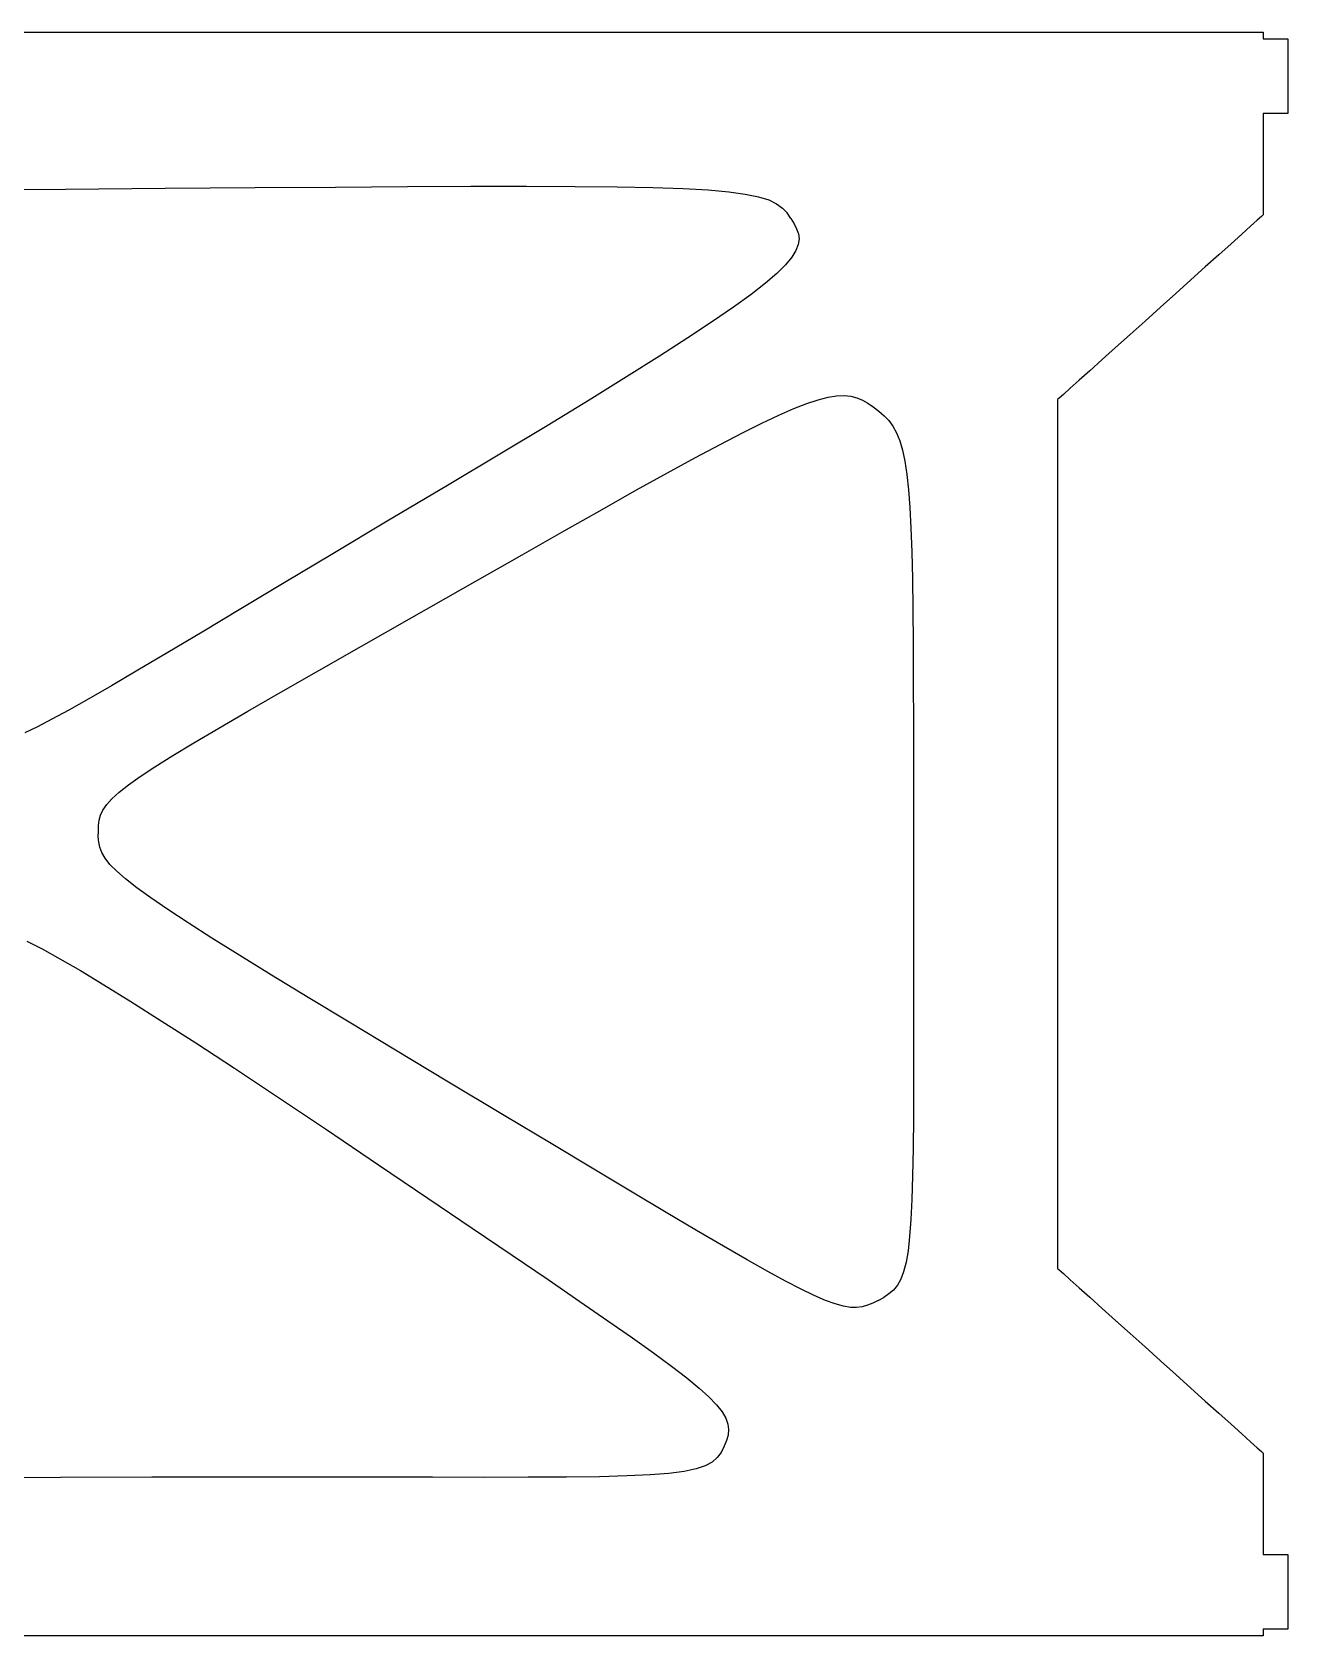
# Model space of a CAD drawing. Extents: x -403 to 96, y -97 to 697.
# Drawn here: x -251.9 to -100, y 103 to 297 of the extents above; entities that cross this region are included whole.
import ezdxf

# ---------------------------------------------------------------- set-up
doc = ezdxf.new("R2010")
doc.units = 0

msp = doc.modelspace()

# ---------------------------------------------------------------- linework, layer by layer
for p, q in [((-264.37, 297, 0), (-243.38, 297, 0)), ((-243.38, 297, 0), (-222.39, 297, 0)), ((-222.39, 297, 0), (-201.83, 297, 0)), ((-201.83, 297, 0), (-182.1, 297, 0)), ((-182.1, 297, 0), (-163.64, 297, 0)), ((-163.64, 297, 0), (-146.87, 297, 0)), ((-146.87, 297, 0), (-132.2, 297, 0)), ((-132.2, 297, 0), (-120.06, 297, 0)), ((-120.06, 297, 0), (-110.86, 297, 0)), ((-110.86, 297, 0), (-105.04, 297, 0)), ((-105.04, 297, 0), (-103, 297, 0)), ((-103, 297, 0), (-103, 296.99, 0)), ((-103, 296.99, 0), (-103, 296.98, 0)), ((-103, 296.98, 0), (-103, 296.95, 0)), ((-103, 296.95, 0), (-103, 296.91, 0)), ((-103, 296.91, 0), (-103, 296.87, 0)), ((-103, 296.87, 0), (-103, 296.82, 0)), ((-103, 296.82, 0), (-103, 296.77, 0)), ((-103, 296.77, 0), (-103, 296.71, 0)), ((-103, 296.71, 0), (-103, 296.65, 0)), ((-103, 296.65, 0), (-103, 296.59, 0)), ((-103, 296.59, 0), (-103, 296.53, 0)), ((-103, 296.53, 0), (-103, 296.47, 0)), ((-103, 296.47, 0), (-103, 296.41, 0)), ((-103, 296.41, 0), (-103, 296.35, 0)), ((-103, 296.35, 0), (-103, 296.3, 0)), ((-103, 296.3, 0), (-103, 296.26, 0)), ((-103, 296.26, 0), (-103, 296.22, 0)), ((-103, 296.22, 0), (-103, 296.2, 0)), ((-103, 296.2, 0), (-103, 296.18, 0)), ((-103, 296.18, 0), (-103, 296.17, 0)), ((-103, 296.17, 0), (-102.98, 296.17, 0)), ((-102.98, 296.17, 0), (-102.92, 296.17, 0)), ((-102.92, 296.17, 0), (-102.82, 296.17, 0)), ((-102.82, 296.17, 0), (-102.69, 296.17, 0)), ((-102.69, 296.17, 0), (-102.53, 296.17, 0)), ((-102.53, 296.17, 0), (-102.35, 296.17, 0)), ((-102.35, 296.17, 0), (-102.15, 296.17, 0)), ((-102.15, 296.17, 0), (-101.94, 296.17, 0)), ((-101.94, 296.17, 0), (-101.72, 296.17, 0)), ((-101.72, 296.17, 0), (-101.5, 296.17, 0)), ((-101.5, 296.17, 0), (-101.28, 296.17, 0)), ((-101.28, 296.17, 0), (-101.06, 296.17, 0)), ((-101.06, 296.17, 0), (-100.85, 296.17, 0)), ((-100.85, 296.17, 0), (-100.65, 296.17, 0)), ((-100.65, 296.17, 0), (-100.47, 296.17, 0)), ((-100.47, 296.17, 0), (-100.31, 296.17, 0)), ((-100.31, 296.17, 0), (-100.18, 296.17, 0)), ((-100.18, 296.17, 0), (-100.08, 296.17, 0)), ((-100.08, 296.17, 0), (-100.02, 296.17, 0)), ((-100.02, 296.17, 0), (-100, 296.17, 0)), ((-100, 296.17, 0), (-100, 296.11, 0)), ((-100, 296.11, 0), (-100, 295.92, 0)), ((-100, 295.92, 0), (-100, 295.63, 0)), ((-100, 295.63, 0), (-100, 295.24, 0)), ((-100, 295.24, 0), (-100, 294.77, 0)), ((-100, 294.77, 0), (-100, 294.23, 0)), ((-100, 294.23, 0), (-100, 293.64, 0)), ((-100, 293.64, 0), (-100, 293.01, 0)), ((-100, 293.01, 0), (-100, 292.35, 0)), ((-100, 292.35, 0), (-100, 291.67, 0)), ((-100, 291.67, 0), (-100, 291, 0)), ((-100, 291, 0), (-100, 290.34, 0)), ((-100, 290.34, 0), (-100, 289.71, 0)), ((-100, 289.71, 0), (-100, 289.12, 0)), ((-100, 289.12, 0), (-100, 288.58, 0)), ((-102.98, 287.17, 0), (-103, 287.17, 0)), ((-103, 287.17, 0), (-103, 287.09, 0)), ((-102.92, 287.17, 0), (-102.98, 287.17, 0)), ((-102.82, 287.17, 0), (-102.92, 287.17, 0)), ((-102.69, 287.17, 0), (-102.82, 287.17, 0)), ((-102.53, 287.17, 0), (-102.69, 287.17, 0)), ((-102.35, 287.17, 0), (-102.53, 287.17, 0)), ((-102.15, 287.17, 0), (-102.35, 287.17, 0)), ((-101.94, 287.17, 0), (-102.15, 287.17, 0)), ((-101.72, 287.17, 0), (-101.94, 287.17, 0)), ((-101.5, 287.17, 0), (-101.72, 287.17, 0)), ((-101.28, 287.17, 0), (-101.5, 287.17, 0)), ((-101.06, 287.17, 0), (-101.28, 287.17, 0)), ((-100.85, 287.17, 0), (-101.06, 287.17, 0)), ((-100.65, 287.17, 0), (-100.85, 287.17, 0)), ((-100.47, 287.17, 0), (-100.65, 287.17, 0)), ((-100.31, 287.17, 0), (-100.47, 287.17, 0)), ((-100.18, 287.17, 0), (-100.31, 287.17, 0)), ((-100.08, 287.17, 0), (-100.18, 287.17, 0)), ((-100.02, 287.17, 0), (-100.08, 287.17, 0)), ((-100, 287.17, 0), (-100.02, 287.17, 0)), ((-100, 288.58, 0), (-100, 288.11, 0)), ((-100, 288.11, 0), (-100, 287.72, 0)), ((-100, 287.72, 0), (-100, 287.43, 0)), ((-100, 287.43, 0), (-100, 287.24, 0)), ((-100, 287.24, 0), (-100, 287.17, 0)), ((-103, 287.09, 0), (-103, 286.83, 0)), ((-103, 286.83, 0), (-103, 286.43, 0)), ((-103, 286.43, 0), (-103, 285.9, 0)), ((-103, 285.9, 0), (-103, 285.25, 0)), ((-103, 285.25, 0), (-103, 284.52, 0)), ((-103, 284.52, 0), (-103, 283.71, 0)), ((-103, 283.71, 0), (-103, 282.85, 0)), ((-103, 282.85, 0), (-103, 281.94, 0)), ((-103, 281.94, 0), (-103, 281.03, 0)), ((-103, 281.03, 0), (-103, 280.11, 0)), ((-103, 280.11, 0), (-103, 279.2, 0)), ((-261.17, 277.91, 0), (-247.85, 278.01, 0)), ((-247.85, 278.01, 0), (-235.79, 278.11, 0)), ((-235.79, 278.11, 0), (-224.92, 278.19, 0)), ((-224.92, 278.19, 0), (-215.18, 278.26, 0)), ((-215.18, 278.26, 0), (-206.5, 278.32, 0)), ((-206.5, 278.32, 0), (-198.82, 278.35, 0)), ((-198.82, 278.35, 0), (-192.08, 278.36, 0)), ((-192.08, 278.36, 0), (-186.21, 278.34, 0)), ((-186.21, 278.34, 0), (-181.14, 278.29, 0)), ((-181.14, 278.29, 0), (-176.81, 278.2, 0)), ((-176.81, 278.2, 0), (-173.16, 278.07, 0)), ((-173.16, 278.07, 0), (-170.12, 277.9, 0)), ((-170.12, 277.9, 0), (-167.63, 277.68, 0)), ((-167.63, 277.68, 0), (-165.63, 277.4, 0)), ((-103, 279.2, 0), (-103, 278.34, 0)), ((-103, 278.34, 0), (-103, 277.53, 0)), ((-103, 277.53, 0), (-103, 276.8, 0)), ((-165.63, 277.4, 0), (-164.04, 277.08, 0)), ((-164.04, 277.08, 0), (-162.8, 276.69, 0)), ((-162.8, 276.69, 0), (-161.85, 276.23, 0)), ((-161.85, 276.23, 0), (-161.13, 275.71, 0)), ((-161.13, 275.71, 0), (-160.57, 275.12, 0)), ((-103, 276.8, 0), (-103, 276.15, 0)), ((-103, 276.15, 0), (-103, 275.62, 0)), ((-103, 275.62, 0), (-103, 275.22, 0)), ((-160.11, 274.45, 0), (-160.57, 275.12, 0)), ((-160.11, 274.45, 0), (-159.73, 273.82, 0)), ((-159.73, 273.82, 0), (-159.42, 273.21, 0)), ((-103.7, 274.25, 0), (-104.51, 273.52, 0)), ((-103.18, 274.71, 0), (-103.7, 274.25, 0)), ((-103, 274.88, 0), (-103.18, 274.71, 0)), ((-103, 275.22, 0), (-103, 274.96, 0)), ((-103, 274.96, 0), (-103, 274.88, 0)), ((-159.42, 273.21, 0), (-159.21, 272.6, 0)), ((-159.13, 271.98, 0), (-159.22, 271.31, 0)), ((-159.21, 272.6, 0), (-159.13, 271.98, 0)), ((-105.58, 272.55, 0), (-106.88, 271.39, 0)), ((-104.51, 273.52, 0), (-105.58, 272.55, 0)), ((-160, 269.77, 0), (-160.77, 268.85, 0)), ((-159.5, 270.58, 0), (-160, 269.77, 0)), ((-159.22, 271.31, 0), (-159.5, 270.58, 0)), ((-108.37, 270.05, 0), (-110, 268.59, 0)), ((-106.88, 271.39, 0), (-108.37, 270.05, 0)), ((-161.82, 267.81, 0), (-163.2, 266.63, 0)), ((-160.77, 268.85, 0), (-161.82, 267.81, 0)), ((-110, 268.59, 0), (-111.75, 267.02, 0)), ((-163.2, 266.63, 0), (-164.93, 265.27, 0)), ((-111.75, 267.02, 0), (-113.57, 265.38, 0)), ((-164.93, 265.27, 0), (-167.04, 263.73, 0)), ((-113.57, 265.38, 0), (-115.42, 263.71, 0)), ((-169.58, 261.99, 0), (-172.56, 260.01, 0)), ((-167.04, 263.73, 0), (-169.58, 261.99, 0)), ((-117.28, 262.05, 0), (-119.1, 260.41, 0)), ((-115.42, 263.71, 0), (-117.28, 262.05, 0)), ((-172.56, 260.01, 0), (-176.02, 257.78, 0)), ((-119.1, 260.41, 0), (-120.85, 258.84, 0)), ((-120.85, 258.84, 0), (-122.48, 257.38, 0)), ((-176.02, 257.78, 0), (-180, 255.28, 0)), ((-122.48, 257.38, 0), (-123.97, 256.04, 0)), ((-180, 255.28, 0), (-184.52, 252.49, 0)), ((-125.26, 254.88, 0), (-126.34, 253.91, 0)), ((-123.97, 256.04, 0), (-125.26, 254.88, 0)), ((-184.52, 252.49, 0), (-189.61, 249.39, 0)), ((-158.17, 252.08, 0), (-156.8, 252.53, 0)), ((-156.8, 252.53, 0), (-155.61, 252.83, 0)), ((-155.61, 252.83, 0), (-154.58, 253, 0)), ((-154.58, 253, 0), (-153.67, 253.03, 0)), ((-153.67, 253.03, 0), (-152.86, 252.94, 0)), ((-152.86, 252.94, 0), (-152.14, 252.75, 0)), ((-152.14, 252.75, 0), (-151.46, 252.47, 0)), ((-151.46, 252.47, 0), (-150.8, 252.1, 0)), ((-127.67, 252.72, 0), (-127.85, 252.55, 0)), ((-127.85, 252.55, 0), (-127.85, 251.79, 0)), ((-127.15, 253.18, 0), (-127.67, 252.72, 0)), ((-126.34, 253.91, 0), (-127.15, 253.18, 0)), ((-163.63, 249.69, 0), (-161.56, 250.67, 0)), ((-161.56, 250.67, 0), (-159.75, 251.46, 0)), ((-159.75, 251.46, 0), (-158.17, 252.08, 0)), ((-150.8, 252.1, 0), (-150.15, 251.66, 0)), ((-150.15, 251.66, 0), (-149.46, 251.15, 0)), ((-149.46, 251.15, 0), (-148.83, 250.6, 0)), ((-148.83, 250.6, 0), (-148.27, 250, 0)), ((-127.85, 251.79, 0), (-127.85, 249.61, 0)), ((-189.61, 249.39, 0), (-195.32, 245.95, 0)), ((-168.65, 247.13, 0), (-165.98, 248.52, 0)), ((-165.98, 248.52, 0), (-163.63, 249.69, 0)), ((-148.27, 250, 0), (-147.77, 249.32, 0)), ((-147.77, 249.32, 0), (-147.34, 248.51, 0)), ((-147.34, 248.51, 0), (-146.95, 247.56, 0)), ((-127.85, 249.61, 0), (-127.85, 246.17, 0)), ((-171.65, 245.53, 0), (-168.65, 247.13, 0)), ((-146.95, 247.56, 0), (-146.62, 246.42, 0)), ((-146.62, 246.42, 0), (-146.33, 245.08, 0)), ((-195.32, 245.95, 0), (-201.66, 242.16, 0)), ((-175.02, 243.69, 0), (-171.65, 245.53, 0)), ((-146.33, 245.08, 0), (-146.09, 243.49, 0)), ((-127.85, 246.17, 0), (-127.85, 241.62, 0)), ((-178.77, 241.61, 0), (-175.02, 243.69, 0)), ((-146.09, 243.49, 0), (-145.89, 241.64, 0)), ((-201.66, 242.16, 0), (-208.94, 237.83, 0)), ((-182.94, 239.27, 0), (-178.77, 241.61, 0)), ((-145.89, 241.64, 0), (-145.73, 239.48, 0)), ((-127.85, 241.62, 0), (-127.85, 236.13, 0)), ((-187.55, 236.66, 0), (-182.94, 239.27, 0)), ((-145.73, 239.48, 0), (-145.6, 236.98, 0)), ((-208.94, 237.83, 0), (-215.5, 233.9, 0)), ((-145.6, 236.98, 0), (-145.49, 234.13, 0)), ((-192.63, 233.78, 0), (-187.55, 236.66, 0)), ((-127.85, 236.13, 0), (-127.85, 229.85, 0)), ((-215.5, 233.9, 0), (-221.39, 230.38, 0)), ((-199.79, 229.7, 0), (-192.63, 233.78, 0)), ((-145.49, 234.13, 0), (-145.42, 230.87, 0)), ((-145.42, 230.87, 0), (-145.36, 227.19, 0)), ((-221.39, 230.38, 0), (-226.65, 227.22, 0)), ((-206.26, 226.03, 0), (-199.79, 229.7, 0)), ((-127.85, 229.85, 0), (-127.85, 222.94, 0)), ((-226.65, 227.22, 0), (-231.33, 224.42, 0)), ((-145.36, 227.19, 0), (-145.33, 223.06, 0)), ((-212.05, 222.74, 0), (-206.26, 226.03, 0)), ((-231.33, 224.42, 0), (-235.47, 221.96, 0)), ((-235.47, 221.96, 0), (-239.1, 219.8, 0)), ((-217.22, 219.79, 0), (-212.05, 222.74, 0)), ((-145.33, 223.06, 0), (-145.31, 218.43, 0)), ((-127.85, 222.94, 0), (-127.85, 215.56, 0)), ((-239.1, 219.8, 0), (-242.28, 217.94, 0)), ((-221.79, 217.17, 0), (-217.22, 219.79, 0)), ((-242.28, 217.94, 0), (-245.04, 216.34, 0)), ((-145.31, 218.43, 0), (-145.3, 213.29, 0)), ((-245.04, 216.34, 0), (-247.43, 214.99, 0)), ((-225.81, 214.86, 0), (-221.79, 217.17, 0)), ((-127.85, 215.56, 0), (-127.85, 207.86, 0)), ((-249.49, 213.87, 0), (-251.25, 212.96, 0)), ((-247.43, 214.99, 0), (-249.49, 213.87, 0)), ((-229.3, 212.82, 0), (-225.81, 214.86, 0)), ((-251.25, 212.96, 0), (-252.78, 212.24, 0)), ((-232.31, 211.04, 0), (-229.3, 212.82, 0)), ((-145.3, 213.29, 0), (-145.3, 207.6, 0)), ((-234.87, 209.48, 0), (-232.31, 211.04, 0)), ((-238.8, 206.96, 0), (-237.03, 208.13, 0)), ((-237.03, 208.13, 0), (-234.87, 209.48, 0)), ((-145.3, 207.6, 0), (-145.3, 201.33, 0)), ((-127.85, 207.86, 0), (-127.85, 200, 0)), ((-241.37, 205.05, 0), (-240.24, 205.94, 0)), ((-240.24, 205.94, 0), (-238.8, 206.96, 0)), ((-242.87, 203.55, 0), (-242.24, 204.26, 0)), ((-242.24, 204.26, 0), (-241.37, 205.05, 0)), ((-243.76, 201.66, 0), (-243.6, 202.28, 0)), ((-243.6, 202.28, 0), (-243.32, 202.9, 0)), ((-243.32, 202.9, 0), (-242.87, 203.55, 0)), ((-243.88, 199.66, 0), (-243.87, 200.34, 0)), ((-243.87, 200.34, 0), (-243.84, 201.02, 0)), ((-243.84, 201.02, 0), (-243.76, 201.66, 0)), ((-145.3, 201.33, 0), (-145.3, 193.7, 0)), ((-127.85, 200, 0), (-127.85, 192.14, 0)), ((-243.83, 199.02, 0), (-243.88, 199.66, 0)), ((-243.71, 198.39, 0), (-243.83, 199.02, 0)), ((-243.46, 197.75, 0), (-243.71, 198.39, 0)), ((-243.06, 197.07, 0), (-243.46, 197.75, 0)), ((-242.48, 196.33, 0), (-243.06, 197.07, 0)), ((-241.66, 195.51, 0), (-242.48, 196.33, 0)), ((-240.59, 194.57, 0), (-241.66, 195.51, 0)), ((-239.23, 193.5, 0), (-240.59, 194.57, 0)), ((-237.54, 192.28, 0), (-239.23, 193.5, 0)), ((-235.48, 190.87, 0), (-237.54, 192.28, 0)), ((-145.3, 193.7, 0), (-145.29, 186.8, 0)), ((-127.85, 192.14, 0), (-127.85, 184.44, 0)), ((-233.03, 189.25, 0), (-235.48, 190.87, 0)), ((-230.14, 187.4, 0), (-233.03, 189.25, 0)), ((-252.53, 187.04, 0), (-250.67, 186.09, 0)), ((-226.78, 185.3, 0), (-230.14, 187.4, 0)), ((-145.29, 186.8, 0), (-145.28, 180.6, 0)), ((-250.67, 186.09, 0), (-248.53, 184.9, 0)), ((-248.53, 184.9, 0), (-246.04, 183.47, 0)), ((-222.92, 182.92, 0), (-226.78, 185.3, 0)), ((-127.85, 184.44, 0), (-127.85, 177.06, 0)), ((-246.04, 183.47, 0), (-243.2, 181.76, 0)), ((-218.51, 180.23, 0), (-222.92, 182.92, 0)), ((-243.2, 181.76, 0), (-239.95, 179.75, 0)), ((-145.28, 180.6, 0), (-145.28, 175.05, 0)), ((-239.95, 179.75, 0), (-236.26, 177.41, 0)), ((-213.54, 177.22, 0), (-218.51, 180.23, 0)), ((-236.26, 177.41, 0), (-232.09, 174.73, 0)), ((-207.95, 173.85, 0), (-213.54, 177.22, 0)), ((-127.85, 177.06, 0), (-127.85, 170.15, 0)), ((-232.09, 174.73, 0), (-227.42, 171.67, 0)), ((-145.28, 175.05, 0), (-145.28, 170.12, 0)), ((-201.72, 170.11, 0), (-207.95, 173.85, 0)), ((-227.42, 171.67, 0), (-222.2, 168.2, 0)), ((-194.81, 165.97, 0), (-201.72, 170.11, 0)), ((-145.28, 170.12, 0), (-145.3, 165.77, 0)), ((-127.85, 170.15, 0), (-127.85, 163.87, 0)), ((-222.2, 168.2, 0), (-216.4, 164.32, 0)), ((-189.11, 162.55, 0), (-194.81, 165.97, 0)), ((-145.3, 165.77, 0), (-145.33, 161.96, 0)), ((-216.4, 164.32, 0), (-209.98, 159.99, 0)), ((-127.85, 163.87, 0), (-127.85, 158.38, 0)), ((-183.96, 159.46, 0), (-189.11, 162.55, 0)), ((-145.33, 161.96, 0), (-145.39, 158.64, 0)), ((-209.98, 159.99, 0), (-204.04, 155.97, 0)), ((-179.33, 156.69, 0), (-183.96, 159.46, 0)), ((-145.39, 158.64, 0), (-145.48, 155.79, 0)), ((-127.85, 158.38, 0), (-127.85, 153.83, 0)), ((-204.04, 155.97, 0), (-198.66, 152.33, 0)), ((-175.2, 154.22, 0), (-179.33, 156.69, 0)), ((-145.48, 155.79, 0), (-145.59, 153.36, 0)), ((-171.52, 152.04, 0), (-175.2, 154.22, 0)), ((-145.59, 153.36, 0), (-145.75, 151.31, 0)), ((-127.85, 153.83, 0), (-127.85, 150.39, 0)), ((-198.66, 152.33, 0), (-193.82, 149.05, 0)), ((-168.27, 150.14, 0), (-171.52, 152.04, 0)), ((-165.41, 148.49, 0), (-168.27, 150.14, 0)), ((-145.94, 149.6, 0), (-146.19, 148.2, 0)), ((-145.75, 151.31, 0), (-145.94, 149.6, 0)), ((-127.85, 150.39, 0), (-127.85, 148.21, 0)), ((-193.82, 149.05, 0), (-189.48, 146.1, 0)), ((-162.92, 147.08, 0), (-165.41, 148.49, 0)), ((-146.19, 148.2, 0), (-146.48, 147.06, 0)), ((-127.85, 148.21, 0), (-127.85, 147.45, 0)), ((-127.85, 147.45, 0), (-127.67, 147.28, 0)), ((-189.48, 146.1, 0), (-185.63, 143.47, 0)), ((-160.76, 145.9, 0), (-162.92, 147.08, 0)), ((-158.89, 144.93, 0), (-160.76, 145.9, 0)), ((-146.83, 146.14, 0), (-147.23, 145.41, 0)), ((-146.48, 147.06, 0), (-146.83, 146.14, 0)), ((-127.67, 147.28, 0), (-127.15, 146.82, 0)), ((-127.15, 146.82, 0), (-126.34, 146.09, 0)), ((-126.34, 146.09, 0), (-125.26, 145.12, 0)), ((-157.3, 144.16, 0), (-158.89, 144.93, 0)), ((-155.93, 143.57, 0), (-157.3, 144.16, 0)), ((-154.77, 143.15, 0), (-155.93, 143.57, 0)), ((-149.57, 143.58, 0), (-150.22, 143.26, 0)), ((-149.57, 143.58, 0), (-148.87, 143.95, 0)), ((-148.25, 144.36, 0), (-148.87, 143.95, 0)), ((-147.71, 144.83, 0), (-148.25, 144.36, 0)), ((-147.23, 145.41, 0), (-147.71, 144.83, 0)), ((-125.26, 145.12, 0), (-123.97, 143.96, 0)), ((-123.97, 143.96, 0), (-122.48, 142.62, 0)), ((-185.63, 143.47, 0), (-182.24, 141.13, 0)), ((-153.77, 142.88, 0), (-154.77, 143.15, 0)), ((-152.92, 142.74, 0), (-153.77, 142.88, 0)), ((-152.16, 142.73, 0), (-152.92, 142.74, 0)), ((-151.49, 142.82, 0), (-152.16, 142.73, 0)), ((-150.85, 143, 0), (-151.49, 142.82, 0)), ((-150.22, 143.26, 0), (-150.85, 143, 0)), ((-122.48, 142.62, 0), (-120.85, 141.16, 0)), ((-182.24, 141.13, 0), (-179.28, 139.06, 0)), ((-120.85, 141.16, 0), (-119.1, 139.59, 0)), ((-179.28, 139.06, 0), (-176.72, 137.23, 0)), ((-119.1, 139.59, 0), (-117.28, 137.95, 0)), ((-117.28, 137.95, 0), (-115.42, 136.29, 0)), ((-176.72, 137.23, 0), (-174.54, 135.63, 0)), ((-115.42, 136.29, 0), (-113.57, 134.62, 0)), ((-174.54, 135.63, 0), (-172.72, 134.22, 0)), ((-172.72, 134.22, 0), (-171.22, 132.98, 0)), ((-113.57, 134.62, 0), (-111.75, 132.98, 0)), ((-171.22, 132.98, 0), (-170.02, 131.9, 0)), ((-111.75, 132.98, 0), (-110, 131.41, 0)), ((-170.02, 131.9, 0), (-169.1, 130.95, 0)), ((-169.1, 130.95, 0), (-168.43, 130.1, 0)), ((-168.43, 130.1, 0), (-167.98, 129.33, 0)), ((-110, 131.41, 0), (-108.37, 129.95, 0)), ((-167.98, 129.33, 0), (-167.73, 128.63, 0)), ((-167.73, 128.63, 0), (-167.65, 127.96, 0)), ((-108.37, 129.95, 0), (-106.88, 128.61, 0)), ((-106.88, 128.61, 0), (-105.58, 127.45, 0)), ((-167.9, 126.64, 0), (-168.17, 125.94, 0)), ((-167.71, 127.3, 0), (-167.9, 126.64, 0)), ((-167.65, 127.96, 0), (-167.71, 127.3, 0)), ((-105.58, 127.45, 0), (-104.51, 126.48, 0)), ((-104.51, 126.48, 0), (-103.7, 125.75, 0)), ((-169.02, 124.57, 0), (-169.64, 124.03, 0)), ((-168.55, 125.2, 0), (-169.02, 124.57, 0)), ((-168.17, 125.94, 0), (-168.55, 125.2, 0)), ((-103.7, 125.75, 0), (-103.18, 125.29, 0)), ((-103.18, 125.29, 0), (-103, 125.12, 0)), ((-103, 125.12, 0), (-103, 125.03, 0)), ((-103, 125.03, 0), (-103, 124.78, 0)), ((-103, 124.78, 0), (-103, 124.38, 0)), ((-103, 124.38, 0), (-103, 123.85, 0)), ((-183.27, 122.26, 0), (-187.24, 122.21, 0)), ((-179.92, 122.35, 0), (-183.27, 122.26, 0)), ((-177.14, 122.48, 0), (-179.92, 122.35, 0)), ((-174.86, 122.66, 0), (-177.14, 122.48, 0)), ((-173.03, 122.9, 0), (-174.86, 122.66, 0)), ((-171.59, 123.2, 0), (-173.03, 122.9, 0)), ((-170.48, 123.57, 0), (-171.59, 123.2, 0)), ((-169.64, 124.03, 0), (-170.48, 123.57, 0)), ((-103, 123.85, 0), (-103, 123.2, 0)), ((-103, 123.2, 0), (-103, 122.47, 0)), ((-103, 122.47, 0), (-103, 121.66, 0)), ((-248.47, 122.16, 0), (-260.68, 122.09, 0)), ((-237.4, 122.2, 0), (-248.47, 122.16, 0)), ((-227.43, 122.22, 0), (-237.4, 122.2, 0)), ((-218.49, 122.22, 0), (-227.43, 122.22, 0)), ((-210.53, 122.21, 0), (-218.49, 122.22, 0)), ((-203.48, 122.19, 0), (-210.53, 122.21, 0)), ((-197.29, 122.18, 0), (-203.48, 122.19, 0)), ((-191.9, 122.19, 0), (-197.29, 122.18, 0)), ((-187.24, 122.21, 0), (-191.9, 122.19, 0)), ((-103, 121.66, 0), (-103, 120.8, 0)), ((-103, 120.8, 0), (-103, 119.89, 0)), ((-103, 119.89, 0), (-103, 118.97, 0)), ((-103, 118.97, 0), (-103, 118.06, 0)), ((-103, 118.06, 0), (-103, 117.15, 0)), ((-103, 117.15, 0), (-103, 116.29, 0)), ((-103, 116.29, 0), (-103, 115.48, 0)), ((-103, 115.48, 0), (-103, 114.75, 0)), ((-103, 114.75, 0), (-103, 114.1, 0)), ((-103, 114.1, 0), (-103, 113.57, 0)), ((-103, 113.57, 0), (-103, 113.17, 0)), ((-103, 113.17, 0), (-103, 112.91, 0)), ((-103, 112.91, 0), (-103, 112.83, 0)), ((-103, 112.83, 0), (-102.98, 112.83, 0)), ((-102.98, 112.83, 0), (-102.92, 112.83, 0)), ((-102.92, 112.83, 0), (-102.82, 112.83, 0)), ((-102.82, 112.83, 0), (-102.69, 112.83, 0)), ((-102.69, 112.83, 0), (-102.53, 112.83, 0)), ((-102.53, 112.83, 0), (-102.35, 112.83, 0)), ((-102.35, 112.83, 0), (-102.15, 112.83, 0)), ((-102.15, 112.83, 0), (-101.94, 112.83, 0)), ((-101.94, 112.83, 0), (-101.72, 112.83, 0)), ((-101.72, 112.83, 0), (-101.5, 112.83, 0)), ((-101.5, 112.83, 0), (-101.28, 112.83, 0)), ((-101.28, 112.83, 0), (-101.06, 112.83, 0)), ((-101.06, 112.83, 0), (-100.85, 112.83, 0)), ((-100.85, 112.83, 0), (-100.65, 112.83, 0)), ((-100.65, 112.83, 0), (-100.47, 112.83, 0)), ((-100.47, 112.83, 0), (-100.31, 112.83, 0)), ((-100.31, 112.83, 0), (-100.18, 112.83, 0)), ((-100.18, 112.83, 0), (-100.08, 112.83, 0)), ((-100.08, 112.83, 0), (-100.02, 112.83, 0)), ((-100.02, 112.83, 0), (-100, 112.83, 0)), ((-100, 112.83, 0), (-100, 112.76, 0)), ((-100, 112.76, 0), (-100, 112.57, 0)), ((-100, 112.57, 0), (-100, 112.28, 0)), ((-100, 112.28, 0), (-100, 111.89, 0)), ((-100, 111.89, 0), (-100, 111.42, 0)), ((-100, 111.42, 0), (-100, 110.88, 0)), ((-100, 110.88, 0), (-100, 110.29, 0)), ((-100, 110.29, 0), (-100, 109.66, 0)), ((-100, 109.66, 0), (-100, 109, 0)), ((-100, 109, 0), (-100, 108.33, 0)), ((-100, 108.33, 0), (-100, 107.65, 0)), ((-100, 107.65, 0), (-100, 106.99, 0)), ((-100, 106.99, 0), (-100, 106.36, 0)), ((-100, 106.36, 0), (-100, 105.77, 0)), ((-100, 105.77, 0), (-100, 105.23, 0)), ((-100, 105.23, 0), (-100, 104.76, 0)), ((-100, 104.76, 0), (-100, 104.37, 0)), ((-243.38, 103, 0), (-264.37, 103, 0)), ((-222.39, 103, 0), (-243.38, 103, 0)), ((-201.83, 103, 0), (-222.39, 103, 0)), ((-182.1, 103, 0), (-201.83, 103, 0)), ((-163.64, 103, 0), (-182.1, 103, 0)), ((-146.87, 103, 0), (-163.64, 103, 0)), ((-132.2, 103, 0), (-146.87, 103, 0)), ((-120.06, 103, 0), (-132.2, 103, 0)), ((-110.86, 103, 0), (-120.06, 103, 0)), ((-105.04, 103, 0), (-110.86, 103, 0)), ((-103, 103, 0), (-105.04, 103, 0)), ((-102.98, 103.83, 0), (-103, 103.83, 0)), ((-103, 103.83, 0), (-103, 103.82, 0)), ((-103, 103.82, 0), (-103, 103.8, 0)), ((-103, 103.8, 0), (-103, 103.78, 0)), ((-103, 103.78, 0), (-103, 103.74, 0)), ((-103, 103.74, 0), (-103, 103.7, 0)), ((-103, 103.7, 0), (-103, 103.65, 0)), ((-103, 103.65, 0), (-103, 103.59, 0)), ((-103, 103.59, 0), (-103, 103.53, 0)), ((-103, 103.53, 0), (-103, 103.47, 0)), ((-103, 103.47, 0), (-103, 103.41, 0)), ((-103, 103.41, 0), (-103, 103.35, 0)), ((-103, 103.35, 0), (-103, 103.29, 0)), ((-103, 103.29, 0), (-103, 103.23, 0)), ((-103, 103.23, 0), (-103, 103.18, 0)), ((-103, 103.18, 0), (-103, 103.13, 0)), ((-103, 103.13, 0), (-103, 103.09, 0)), ((-103, 103.09, 0), (-103, 103.05, 0)), ((-103, 103.05, 0), (-103, 103.02, 0)), ((-103, 103.02, 0), (-103, 103.01, 0)), ((-103, 103, 0), (-103, 103.01, 0)), ((-102.92, 103.83, 0), (-102.98, 103.83, 0)), ((-102.82, 103.83, 0), (-102.92, 103.83, 0)), ((-102.69, 103.83, 0), (-102.82, 103.83, 0)), ((-102.53, 103.83, 0), (-102.69, 103.83, 0)), ((-102.35, 103.83, 0), (-102.53, 103.83, 0)), ((-102.15, 103.83, 0), (-102.35, 103.83, 0)), ((-101.94, 103.83, 0), (-102.15, 103.83, 0)), ((-101.72, 103.83, 0), (-101.94, 103.83, 0)), ((-101.5, 103.83, 0), (-101.72, 103.83, 0)), ((-101.28, 103.83, 0), (-101.5, 103.83, 0)), ((-101.06, 103.83, 0), (-101.28, 103.83, 0)), ((-100.85, 103.83, 0), (-101.06, 103.83, 0)), ((-100.65, 103.83, 0), (-100.85, 103.83, 0)), ((-100.47, 103.83, 0), (-100.65, 103.83, 0)), ((-100.31, 103.83, 0), (-100.47, 103.83, 0)), ((-100.18, 103.83, 0), (-100.31, 103.83, 0)), ((-100.08, 103.83, 0), (-100.18, 103.83, 0)), ((-100.02, 103.83, 0), (-100.08, 103.83, 0)), ((-100, 103.83, 0), (-100.02, 103.83, 0)), ((-100, 104.37, 0), (-100, 104.08, 0)), ((-100, 104.08, 0), (-100, 103.89, 0)), ((-100, 103.89, 0), (-100, 103.83, 0))]:
    msp.add_line(p, q)

doc.saveas('drawing.dxf')
